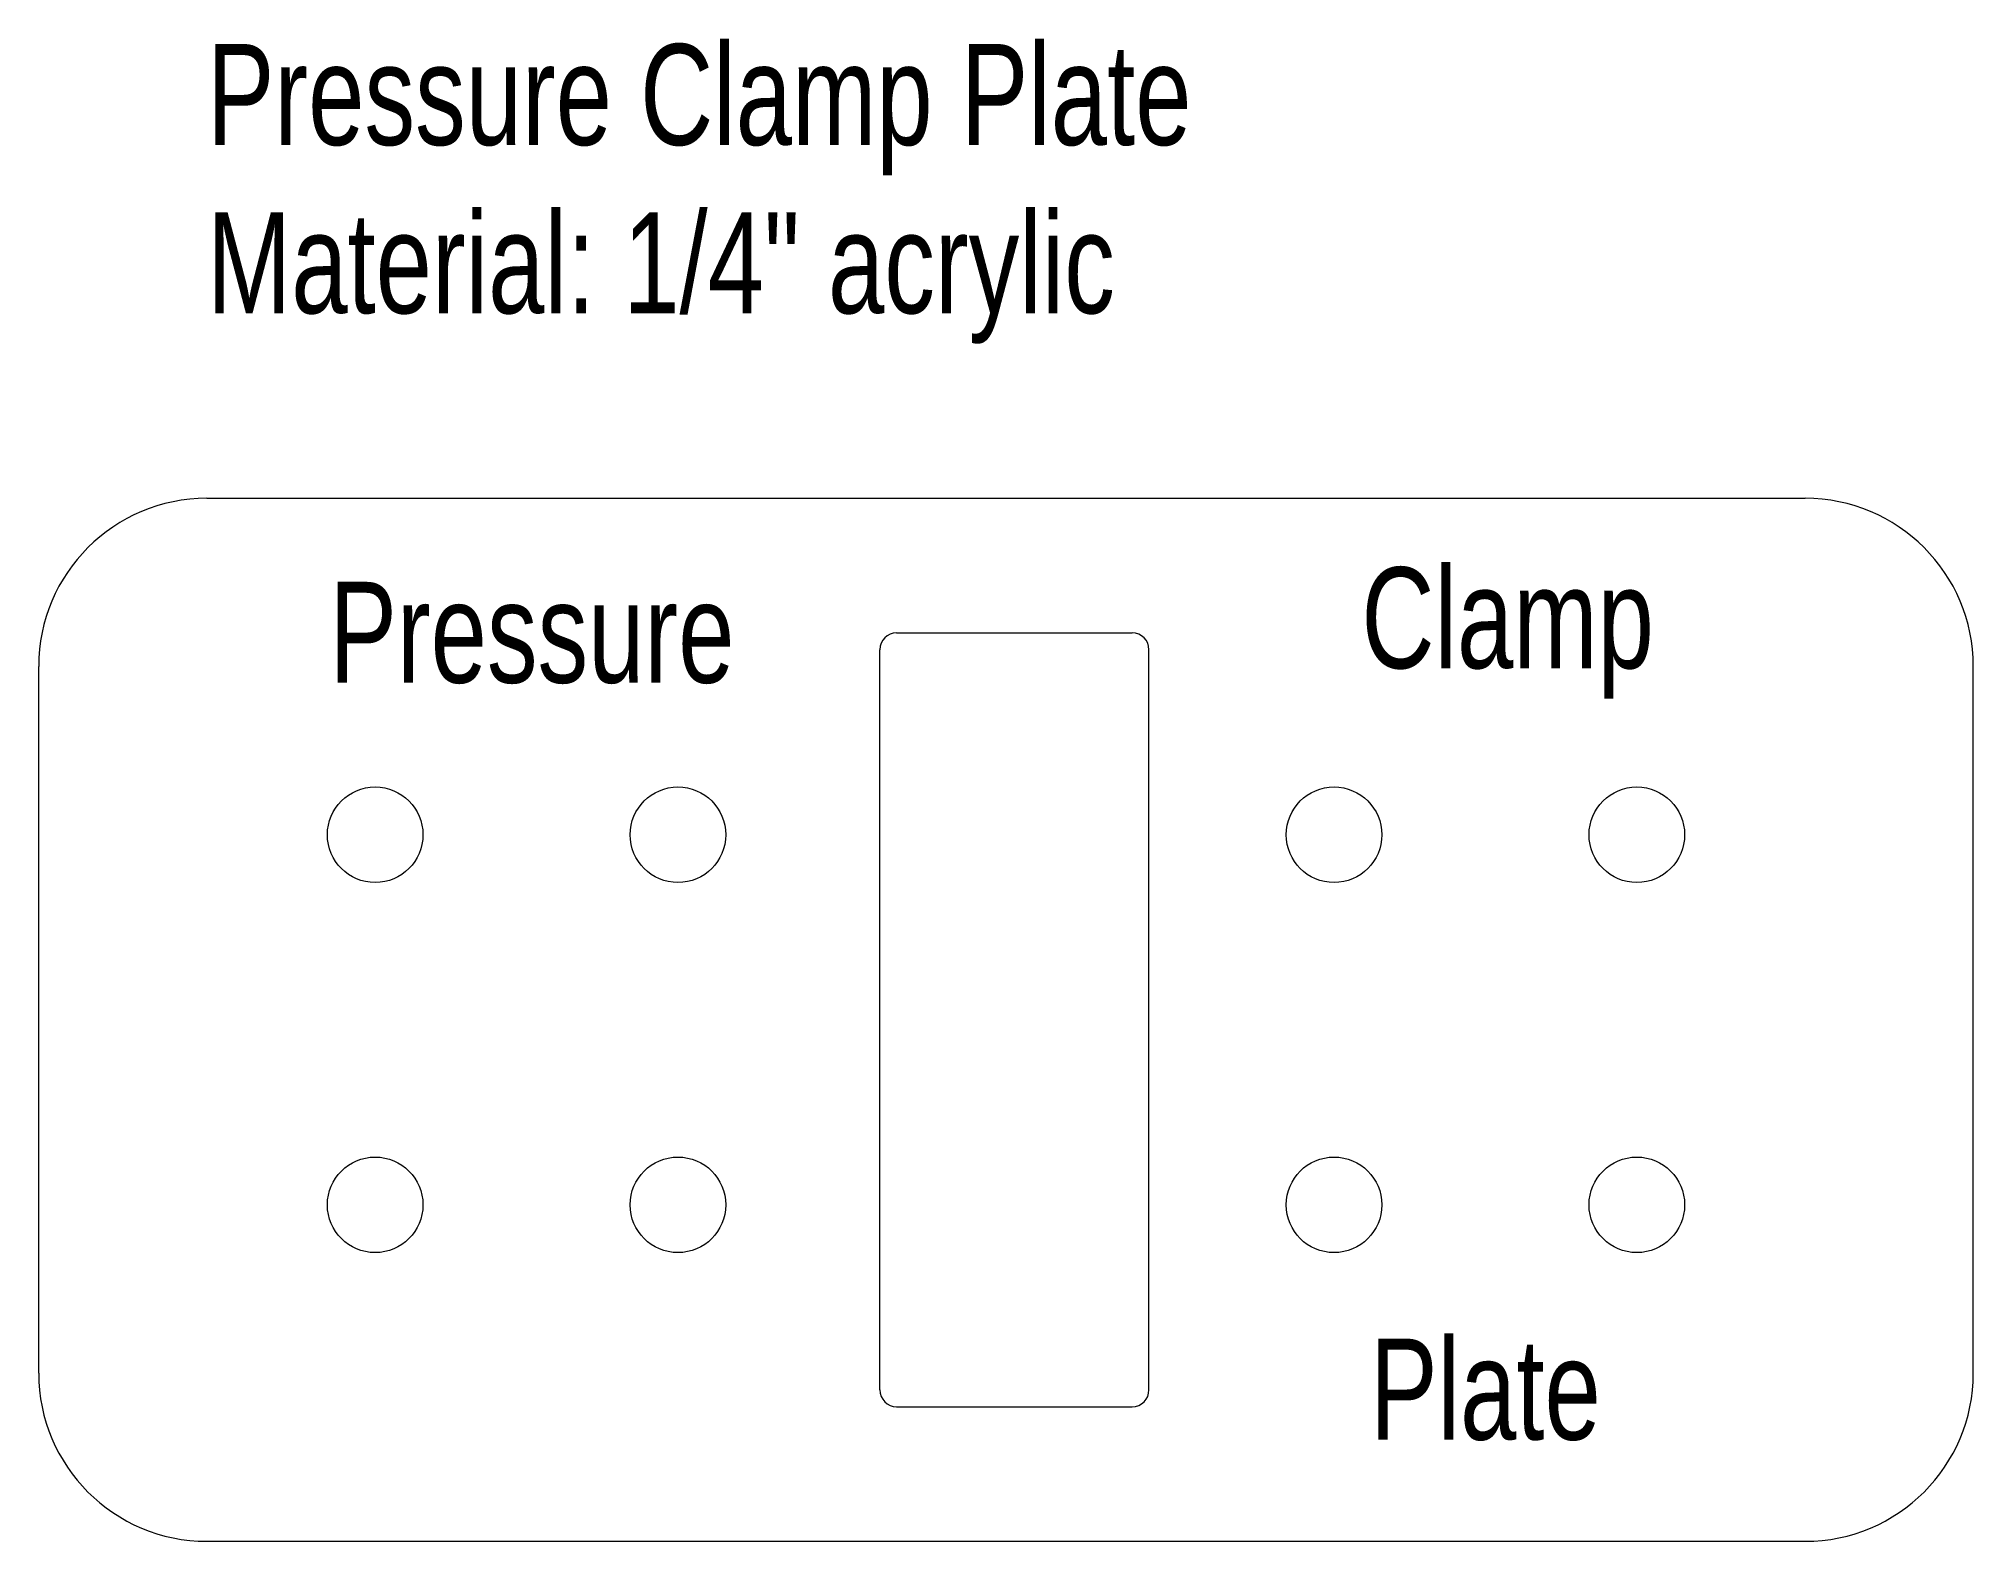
# Model space of a CAD drawing. Header units: millimetres. Extents: x 25 to 82.5, y 35.5 to 80.2.
import ezdxf

# ---------------------------------------------------------------- set-up
doc = ezdxf.new("R2010")
doc.units = ezdxf.units.MM
for name, color, linetype, lineweight in [('Notes', 7, 'CONTINUOUS', 0), ('Spring Plate', 7, 'CONTINUOUS', 0), ('Spring Plate Text', 4, 'CONTINUOUS', 0), ('Text', 4, 'CONTINUOUS', 0)]:
    doc.layers.add(name, color=color, linetype=linetype, lineweight=lineweight)
doc.styles.get("Standard").update_dxf_attribs({"font": 'txt', "width": 0.75})

msp = doc.modelspace()

# ---------------------------------------------------------------- linework, layer by layer
at = {"layer": 'Spring Plate'}
for p, q in [((30, 66.5), (77.5, 66.5)), ((50.5, 62.5), (57.5, 62.5)), ((50, 40), (50, 62)), ((58, 40), (58, 62)), ((25, 40.5), (25, 61.5)), ((82.5, 40.5), (82.5, 61.5)), ((50.5, 39.5), (57.5, 39.5)), ((30, 35.5), (77.5, 35.5))]:
    msp.add_line(p, q, dxfattribs=at)
for centre in [(35, 56.5), (44, 56.5), (63.5, 56.5), (72.5, 56.5), (35, 45.5), (44, 45.5), (63.5, 45.5), (72.5, 45.5)]:
    msp.add_circle(centre, 1.42, dxfattribs=at)
for centre, radius, start, end in [((30, 61.5), 5, 90, 180), ((77.5, 61.5), 5, 0, 90), ((50.5, 62), 0.5, 90, 180), ((57.5, 62), 0.5, 0, 90), ((30, 40.5), 5, 180, 270), ((77.5, 40.5), 5, 270, 0), ((50.5, 40), 0.5, 180, 270), ((57.5, 40), 0.5, 270, 0)]:
    msp.add_arc(centre, radius, start, end, dxfattribs=at)

# ---------------------------------------------------------------- texts
at = {"layer": 'Notes', "insert": (30, 80), "char_height": 3, "width": 100, "attachment_point": 1}
msp.add_mtext('Pressure\\~Clamp\\~Plate\\PMaterial:\\~1/4"\\~acrylic', dxfattribs=at)
at = {"layer": 'Spring Plate Text', "char_height": 3, "width": 100, "attachment_point": 5}
for s, insert in [('Clamp', (68.66, 62.496)), ('Pressure', (39.66, 62.496))]:
    msp.add_mtext(s, dxfattribs=dict(at, insert=insert))
at = {"layer": 'Text', "insert": (68, 40), "char_height": 3, "width": 100, "attachment_point": 5}
msp.add_mtext('Plate', dxfattribs=at)

doc.saveas('drawing.dxf')
